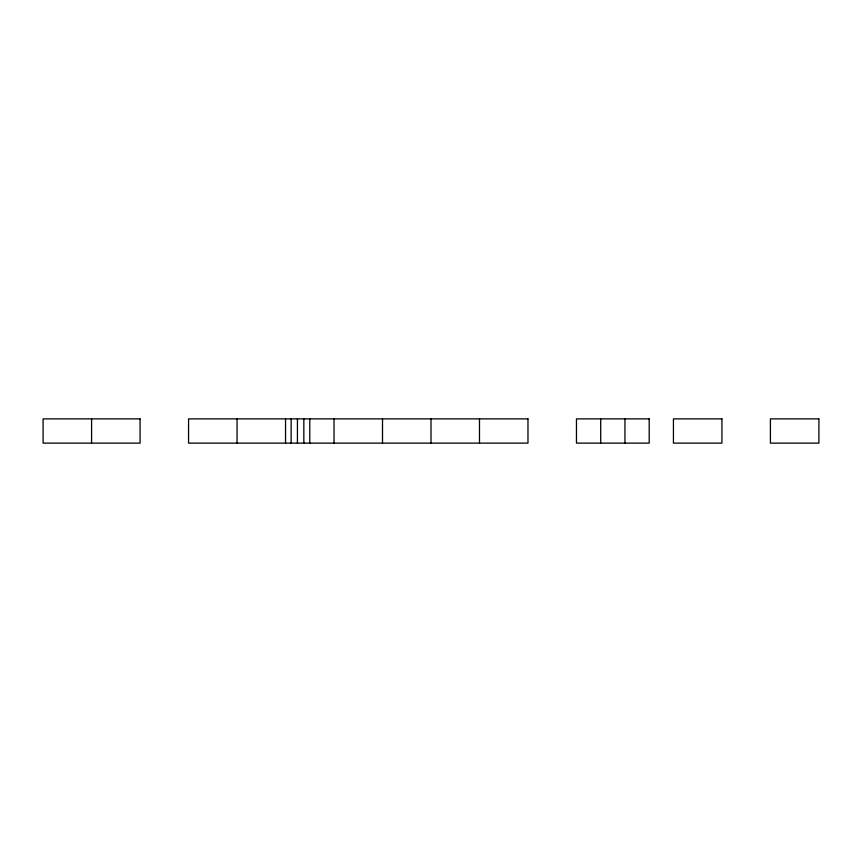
<?xml version="1.0" encoding="UTF-8"?>
<svg xmlns="http://www.w3.org/2000/svg" width="862" height="862" viewBox="0 0 862 862"><rect width="100%" height="100%" fill="white"/><g stroke="black" fill="none" stroke-linecap="round" stroke-linejoin="round"><path stroke-width="1.29" d="M624.95 418.878L624.95 443.122M600.706 418.878L600.706 443.122M479.487 418.878L479.487 443.122M431 418.878L431 443.122M382.512 418.878L382.512 443.122M334.025 418.878L334.025 443.122M309.781 418.878L309.781 443.122M303.844 418.878L303.844 443.122M297.433 418.878L297.433 443.122M291.14 418.878L291.14 443.122M285.537 418.878L285.537 443.122M237.05 418.878L237.05 443.122M91.587 418.878L91.587 443.122M140.075 418.878L43.1 418.878L43.1 443.122L140.075 443.122L140.075 418.878M527.975 418.878L188.562 418.878L188.562 443.122L527.975 443.122L527.975 418.878M649.194 418.878L576.462 418.878L576.462 443.122L649.194 443.122L649.194 418.878M721.925 418.878L673.437 418.878L673.437 443.122L721.925 443.122L721.925 418.878M818.9 418.878L770.412 418.878L770.412 443.122L818.9 443.122L818.9 418.878"/></g></svg>
